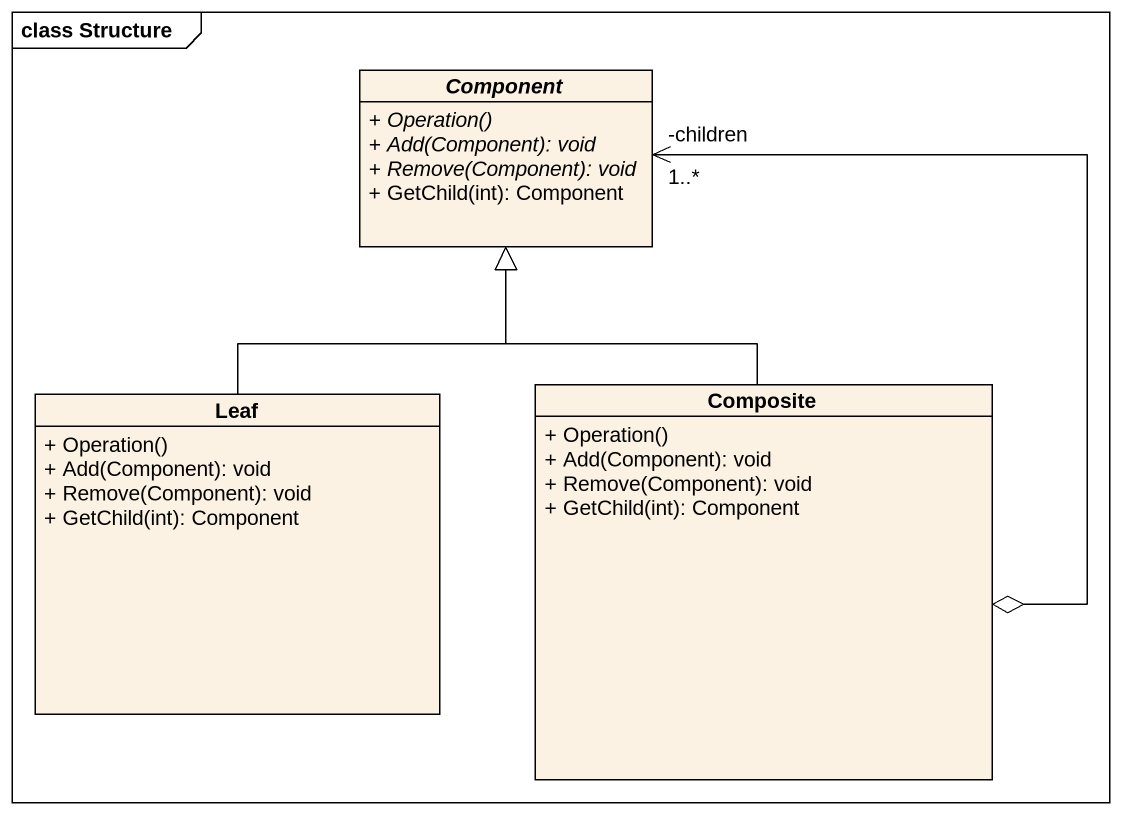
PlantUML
@startuml
mainframe class Structure
hide circle
hide empty members
skinparam classAttributeIconSize 0
abstract class "Component" as Component_ {
  {abstract} + Operation()
  {abstract} + Add(Component): void
  {abstract} + Remove(Component): void
  + GetChild(int): Component
}
class Leaf {
  + Operation()
  + Add(Component): void
  + Remove(Component): void
  + GetChild(int): Component
}
class Composite {
  + Operation()
  + Add(Component): void
  + Remove(Component): void
  + GetChild(int): Component
}
Leaf -up-|> Component_
Composite -up-|> Component_
Composite o-up-> "-children\n1..*" Component_
@enduml
